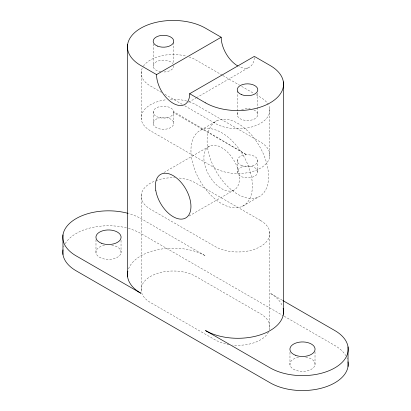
<?xml version="1.0" encoding="UTF-8"?>
<svg xmlns="http://www.w3.org/2000/svg" width="411" height="411" viewBox="0 0 411 411"><rect width="100%" height="100%" fill="white"/><g stroke="black" fill="none" stroke-linecap="round" stroke-linejoin="round"><path stroke-width="0.31" stroke-dasharray="2.06 1.54" d="M173.709 112.691L173.709 111.658A10.285 5.939 0 0 0 158.06 107.122A10.285 5.939 0 0 0 158.06 117.233A10.285 5.939 0 0 0 173.709 112.691L246.621 154.788L173.709 111.658L173.709 123.891A10.285 5.949 -0.1 0 1 157.541 128.247A10.285 5.949 -0.1 0 1 159.134 117.983A10.285 5.949 -0.1 0 1 173.709 123.891M188.69 102.211L195.877 98.059M196.427 97.741L249.482 67.111M200.912 130.051L217.075 120.716M163.912 172.512L209.651 146.1M189.045 216.022L233.679 190.247A25.148 14.519 60 0 0 227.011 151.674A25.148 14.519 60 0 0 204.303 162.597A25.148 14.519 60 0 0 233.679 190.247M242.418 206.296A43.432 25.076 60 0 0 230.895 139.678A43.432 25.076 60 0 0 191.68 158.543A43.432 25.076 60 0 0 242.418 206.296L258.586 196.961A43.432 25.076 60 0 0 247.057 130.344A43.432 25.076 60 0 0 207.843 149.208A43.432 25.076 60 0 0 258.586 196.961M222.315 75.228L195.785 59.914A32.007 18.474 0 0 0 189.152 56.985M222.865 75.547L239.449 85.118M241.658 86.392L253.813 93.41M256.027 94.689L260.446 97.243A32.007 18.474 0 0 1 268.193 104.497M195.79 104.707L260.451 142.036A32.007 18.474 0 0 1 260.461 168.166A32.007 18.474 0 0 1 215.2 168.171L150.529 130.842A32.007 18.474 0 0 1 142.499 112.475A32.007 18.474 0 0 1 166.686 99.683M161.58 92.429L150.529 86.048A32.007 18.474 0 0 1 143.079 66.659M164.893 94.345L182.582 104.553M184.791 105.827L215.189 123.377A32.007 18.474 0 0 0 253.828 126.305A32.007 18.474 0 0 0 268.727 105.524M260.456 220.43L195.795 183.101A32.007 18.469 0 0 0 178.41 177.948M282.316 300.241L270.161 293.218A45.719 26.396 0 0 1 282.465 306.169M283.682 315.961L140.839 233.494A45.719 26.402 0 0 0 128.427 228.398M284.242 316.28L334.821 345.481A45.719 26.407 0 0 1 345.795 355.664M315.016 351.698L315.016 364.783M289.966 352.319L289.966 364.783M269.698 108.699L269.703 156.714M269.708 231.886L269.714 328.43M257.764 92.84L257.764 107.081M257.764 107.482L257.764 115.121M257.769 160.187L257.769 172.42A10.285 5.934 0.1 0 1 241.632 176.761A10.285 5.934 0.1 0 1 243.158 166.527A10.285 5.934 0.1 0 1 257.769 172.42M237.265 90.934L237.27 115.121M237.27 160.187L237.27 172.42M173.704 42.405L173.704 63.407M153.205 43.915L153.211 66.592M153.211 111.658L153.211 123.891M141.271 71.37L141.276 119.385M141.281 194.557L141.286 291.101M121.034 240.327L121.034 252.791M95.984 239.705L95.984 252.796M253.895 109.943A10.285 5.939 0 0 1 256.058 117.916A10.285 5.939 0 0 1 242.464 119.776A10.285 5.939 0 0 1 238.19 112.095M241.617 109.737A10.285 5.939 0 0 1 250.181 108.869M173.704 65.555A10.285 5.949 -0.1 0 1 162.561 71.997M160.788 71.822A10.285 5.949 -0.1 0 1 155.584 62.251A10.285 5.949 -0.1 0 1 172.79 63.561M269.349 330.028A32.007 18.485 0 0 0 260.471 313.747L195.8 276.423A32.007 18.49 0 0 0 150.549 276.418A32.007 18.49 0 0 0 150.529 302.563L215.2 339.887A32.007 18.485 0 0 0 228.948 344.582M268.491 332.119A32.007 18.485 0 0 1 232.58 345.055M260.451 220.43A32.007 18.474 0 0 1 260.461 246.559A32.007 18.474 0 0 1 215.2 246.564L150.534 209.235A32.007 18.469 0 0 1 154.808 181.035M155.969 180.588A32.007 18.469 0 0 1 174.716 177.722M254.301 57.607A23.432 13.527 60 0 1 238.842 66.531M128.535 268.845A45.719 26.402 0 0 1 160.382 249.215A45.719 26.402 0 0 1 205.5 255.889L140.834 218.56A45.719 26.402 0 0 0 128.427 213.463M63.669 247.011A45.719 26.402 0 0 1 64.101 245.886M65.215 243.677A45.719 26.402 0 0 1 127.831 228.233M346.905 357.873A45.719 26.407 0 0 1 347.336 358.998M111.761 245.151A12.571 7.259 0 0 1 118.81 256.32A12.571 7.259 0 0 1 98.208 256.325A12.571 7.259 0 0 1 105.257 245.151M305.743 357.144A12.571 7.254 -0.1 0 1 312.792 368.302A12.571 7.254 -0.1 0 1 292.19 368.318A12.571 7.254 -0.1 0 1 299.239 357.144M170.37 99.375A32.007 18.474 0 0 1 188.541 101.579M189.152 101.779A32.007 18.474 0 0 1 195.78 104.713M143.408 66.156A32.007 18.474 0 0 1 186.676 56.24M241.617 165.571A10.285 5.944 0 0 0 257.769 161.22A10.285 5.944 0 0 0 243.173 155.317A10.285 5.944 0 0 0 241.617 165.571"/><path stroke-width="0.62" d="M221.195 37.252L205.485 28.179A45.719 26.402 0 0 0 140.829 28.184A45.719 26.402 0 0 0 140.824 65.519L156.54 74.586L221.195 37.252A23.432 13.527 60 0 0 237.764 65.95M156.54 74.586A23.432 13.527 60 0 0 173.108 103.284A23.432 13.527 60 0 0 189.677 93.713L254.332 56.384L270.145 65.508A45.719 26.391 0 0 1 270.15 102.842A45.719 26.391 0 0 1 205.495 102.842M189.677 93.713L205.49 102.848M282.871 300.559L334.821 330.552A45.719 26.396 0 0 1 334.826 367.881A45.719 26.396 0 0 1 270.166 367.886L205.5 330.557A45.719 26.396 0 0 0 258.051 335.566A45.719 26.396 0 0 0 283.158 308.445M348.04 346.915L348.04 366.448M283.364 81.876L283.379 314.189M127.605 44.552L127.621 276.865M62.96 234.933L62.96 254.466M127.842 271.116A45.719 26.402 0 0 0 140.834 293.228L76.179 255.899A45.719 26.402 0 0 1 71.057 222.089A45.719 26.402 0 0 1 127.831 213.299M62.96 249.862A45.719 26.402 0 0 0 76.179 270.828L270.166 382.821A45.719 26.407 0 0 0 321.803 388.082A45.719 26.407 0 0 0 348.04 361.85M241.617 94.643A10.285 5.939 0 0 0 257.764 90.297A10.285 5.939 0 0 0 243.168 84.394A10.285 5.939 0 0 0 241.617 94.643M157.557 46.114A10.285 5.939 0 0 0 173.704 41.768A10.285 5.939 0 0 0 159.103 35.87A10.285 5.939 0 0 0 157.557 46.114M155.815 190.601A25.148 14.519 60 0 0 185.186 218.246A25.148 14.519 60 0 0 178.513 179.679A25.148 14.519 60 0 0 155.815 190.601M101.291 243.189A12.571 7.275 0 0 0 121.034 237.861A12.571 7.275 0 0 0 103.202 230.638A12.571 7.275 0 0 0 101.291 243.189M295.273 355.181A12.571 7.275 -0.1 0 0 315.016 349.853A12.571 7.275 -0.1 0 0 297.184 342.625A12.571 7.275 -0.1 0 0 295.273 355.181"/></g></svg>
